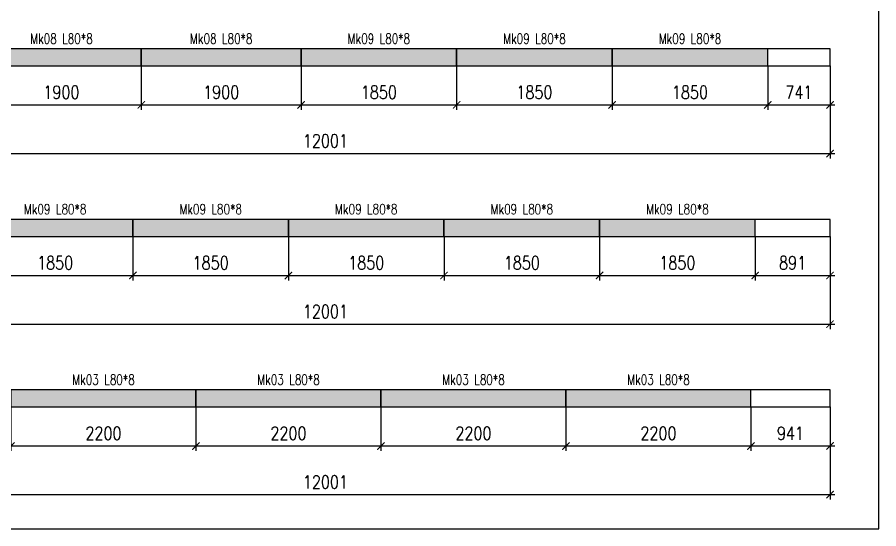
# Model space of a CAD drawing. Header units: millimetres. Extents: x -56 to 421004, y -1 to 91234.
# Drawn here: x 208322 to 218567, y 53481 to 59568 of the extents above; entities that cross this region are included whole.
import ezdxf
from ezdxf.enums import TextEntityAlignment as Align

# ---------------------------------------------------------------- set-up
doc = ezdxf.new("R2010")
doc.units = ezdxf.units.MM
doc.styles.add('EasyCutStyle', font='romans.shx', dxfattribs={"width": 0.8})
doc.styles.add('EasyCutStyleOptimezeBars', font='Romans.shx', dxfattribs={"width": 0.8})
doc.dimstyles.new('EasyCutDimOptimezeBars', dxfattribs={"dimscale": 57.971, "dimtxt": 2.7, "dimasz": 1.5, "dimexe": 1, "dimexo": 0, "dimgap": 1.25, "dimtad": 1, "dimdec": 1, "dimrnd": 0.5, "dimzin": 12, "dimdsep": 46, "dimtxsty": 'EasyCutStyleOptimezeBars', "dimblk": 'ARCHTICK', "dimblk1": 'ARCHTICK', "dimblk2": 'ARCHTICK', "dimcen": 1, "dimdle": 1, "dimclrd": 1, "dimclre": 1, "dimclrt": 3, "dimadec": 3, "dimazin": 0, "dimtfac": 1, "dimtdec": 1, "dimtix": 1, "dimtmove": 0, "dimatfit": 3, "dimfxl": 1, "dimtfill": 1, "dimtolj": 1, "dimtzin": 0, "dimarcsym": 0})

# ---------------------------------------------------------------- blocks, each defined once
blk = doc.blocks.new('_ArchTick')
at = {"color": 0, "linetype": 'ByBlock', "const_width": 0.15}
blk.add_lwpolyline([(-0.5, -0.5), (0.5, 0.5)], dxfattribs=at)
blk = doc.blocks.new('*D1332')
at = {"color": 1, "lineweight": -2}
for p, q in [((207897, 58988), (207897, 58467)), ((209797, 58988), (209797, 58467)), ((207839, 58525), (209855, 58525))]:
    blk.add_line(p, q, dxfattribs=at)
at = {"layer": 'Defpoints', "color": 0}
for p in [(207897, 58988), (209797, 58988), (209797, 58525)]:
    blk.add_point(p, dxfattribs=at)
at = {"color": 1, "lineweight": -2, "xscale": 86.9637, "yscale": 86.9637, "zscale": 86.9637, "rotation": 180}
blk.add_blockref('_ArchTick', (207897, 58525), dxfattribs=at)
at = {"color": 1, "lineweight": -2, "xscale": 86.9637, "yscale": 86.9637, "zscale": 86.9637}
blk.add_blockref('_ArchTick', (209797, 58525), dxfattribs=at)
at = {"color": 3, "insert": (208847, 58675), "char_height": 156.5, "attachment_point": 5, "style": 'EasyCutStyleOptimezeBars', "bg_fill": 3, "box_fill_scale": 1.1, "bg_fill_color": 256, "bg_fill_true_color": 13158600, "bg_fill_transparency": 9155692}
blk.add_mtext('\\A1;1900', dxfattribs=at)
blk = doc.blocks.new('*D1333')
at = {"color": 1, "lineweight": -2}
for p, q in [((209797, 58988), (209797, 58467)), ((211697, 58988), (211697, 58467)), ((209739, 58525), (211755, 58525))]:
    blk.add_line(p, q, dxfattribs=at)
at = {"layer": 'Defpoints', "color": 0}
for p in [(209797, 58988), (211697, 58988), (211697, 58525)]:
    blk.add_point(p, dxfattribs=at)
at = {"color": 1, "lineweight": -2, "xscale": 86.9637, "yscale": 86.9637, "zscale": 86.9637, "rotation": 180}
blk.add_blockref('_ArchTick', (209797, 58525), dxfattribs=at)
at = {"color": 1, "lineweight": -2, "xscale": 86.9637, "yscale": 86.9637, "zscale": 86.9637}
blk.add_blockref('_ArchTick', (211697, 58525), dxfattribs=at)
at = {"color": 3, "insert": (210747, 58675), "char_height": 156.5, "attachment_point": 5, "style": 'EasyCutStyleOptimezeBars', "bg_fill": 3, "box_fill_scale": 1.1, "bg_fill_color": 256, "bg_fill_true_color": 13158600, "bg_fill_transparency": 9164640}
blk.add_mtext('\\A1;1900', dxfattribs=at)
blk = doc.blocks.new('*D1334')
at = {"color": 1, "lineweight": -2}
for p, q in [((211697, 58988), (211697, 58467)), ((213547, 58988), (213547, 58467)), ((211639, 58525), (213605, 58525))]:
    blk.add_line(p, q, dxfattribs=at)
at = {"layer": 'Defpoints', "color": 0}
for p in [(211697, 58988), (213547, 58988), (213547, 58525)]:
    blk.add_point(p, dxfattribs=at)
at = {"color": 1, "lineweight": -2, "xscale": 86.9637, "yscale": 86.9637, "zscale": 86.9637, "rotation": 180}
blk.add_blockref('_ArchTick', (211697, 58525), dxfattribs=at)
at = {"color": 1, "lineweight": -2, "xscale": 86.9637, "yscale": 86.9637, "zscale": 86.9637}
blk.add_blockref('_ArchTick', (213547, 58525), dxfattribs=at)
at = {"color": 3, "insert": (212622, 58675), "char_height": 156.5, "attachment_point": 5, "style": 'EasyCutStyleOptimezeBars', "bg_fill": 3, "box_fill_scale": 1.1, "bg_fill_color": 256, "bg_fill_true_color": 13158600, "bg_fill_transparency": 5186932}
blk.add_mtext('\\A1;1850', dxfattribs=at)
blk = doc.blocks.new('*D1335')
at = {"color": 1, "lineweight": -2}
for p, q in [((213547, 58988), (213547, 58467)), ((215397, 58988), (215397, 58467)), ((213489, 58525), (215455, 58525))]:
    blk.add_line(p, q, dxfattribs=at)
at = {"layer": 'Defpoints', "color": 0}
for p in [(213547, 58988), (215397, 58988), (215397, 58525)]:
    blk.add_point(p, dxfattribs=at)
at = {"color": 1, "lineweight": -2, "xscale": 86.9637, "yscale": 86.9637, "zscale": 86.9637, "rotation": 180}
blk.add_blockref('_ArchTick', (213547, 58525), dxfattribs=at)
at = {"color": 1, "lineweight": -2, "xscale": 86.9637, "yscale": 86.9637, "zscale": 86.9637}
blk.add_blockref('_ArchTick', (215397, 58525), dxfattribs=at)
at = {"color": 3, "insert": (214472, 58675), "char_height": 156.5, "attachment_point": 5, "style": 'EasyCutStyleOptimezeBars', "bg_fill": 3, "box_fill_scale": 1.1, "bg_fill_color": 256, "bg_fill_true_color": 13158600, "bg_fill_transparency": 3832056}
blk.add_mtext('\\A1;1850', dxfattribs=at)
blk = doc.blocks.new('*D1336')
at = {"color": 1, "lineweight": -2}
for p, q in [((215397, 58988), (215397, 58467)), ((217247, 58988), (217247, 58467)), ((215339, 58525), (217305, 58525))]:
    blk.add_line(p, q, dxfattribs=at)
at = {"layer": 'Defpoints', "color": 0}
for p in [(215397, 58988), (217247, 58988), (217247, 58525)]:
    blk.add_point(p, dxfattribs=at)
at = {"color": 1, "lineweight": -2, "xscale": 86.9637, "yscale": 86.9637, "zscale": 86.9637, "rotation": 180}
blk.add_blockref('_ArchTick', (215397, 58525), dxfattribs=at)
at = {"color": 1, "lineweight": -2, "xscale": 86.9637, "yscale": 86.9637, "zscale": 86.9637}
blk.add_blockref('_ArchTick', (217247, 58525), dxfattribs=at)
at = {"color": 3, "insert": (216322, 58675), "char_height": 156.5, "attachment_point": 5, "style": 'EasyCutStyleOptimezeBars', "bg_fill": 3, "box_fill_scale": 1.1, "bg_fill_color": 256, "bg_fill_true_color": 13158600, "bg_fill_transparency": 9180672}
blk.add_mtext('\\A1;1850', dxfattribs=at)
blk = doc.blocks.new('*D1337')
at = {"color": 1, "lineweight": -2}
for p, q in [((217247, 58988), (217247, 58467)), ((217988, 58988), (217988, 58467)), ((217189, 58525), (218046, 58525))]:
    blk.add_line(p, q, dxfattribs=at)
at = {"layer": 'Defpoints', "color": 0}
for p in [(217247, 58988), (217988, 58988), (217988, 58525)]:
    blk.add_point(p, dxfattribs=at)
at = {"color": 1, "lineweight": -2, "xscale": 86.9637, "yscale": 86.9637, "zscale": 86.9637, "rotation": 180}
blk.add_blockref('_ArchTick', (217247, 58525), dxfattribs=at)
at = {"color": 1, "lineweight": -2, "xscale": 86.9637, "yscale": 86.9637, "zscale": 86.9637}
blk.add_blockref('_ArchTick', (217988, 58525), dxfattribs=at)
at = {"color": 3, "insert": (217617, 58675), "char_height": 156.5, "attachment_point": 5, "style": 'EasyCutStyleOptimezeBars', "bg_fill": 3, "box_fill_scale": 1.1, "bg_fill_color": 256, "bg_fill_true_color": 13158600, "bg_fill_transparency": 5188996}
blk.add_mtext('\\A1;741', dxfattribs=at)
blk = doc.blocks.new('*D1338')
at = {"color": 1, "lineweight": -2}
for p, q in [((205987, 58988), (205987, 57887)), ((217988, 58988), (217988, 57887)), ((205929, 57945), (218046, 57945))]:
    blk.add_line(p, q, dxfattribs=at)
at = {"layer": 'Defpoints', "color": 0}
for p in [(205987, 58988), (217988, 58988), (217988, 57945)]:
    blk.add_point(p, dxfattribs=at)
at = {"color": 1, "lineweight": -2, "xscale": 86.9637, "yscale": 86.9637, "zscale": 86.9637, "rotation": 180}
blk.add_blockref('_ArchTick', (205987, 57945), dxfattribs=at)
at = {"color": 1, "lineweight": -2, "xscale": 86.9637, "yscale": 86.9637, "zscale": 86.9637}
blk.add_blockref('_ArchTick', (217988, 57945), dxfattribs=at)
at = {"color": 3, "insert": (211987, 58096), "char_height": 156.5, "attachment_point": 5, "style": 'EasyCutStyleOptimezeBars', "bg_fill": 3, "box_fill_scale": 1.1, "bg_fill_color": 256, "bg_fill_true_color": 13158600, "bg_fill_transparency": 9229120}
blk.add_mtext('\\A1;12001', dxfattribs=at)
blk = doc.blocks.new('*D1341')
at = {"color": 1, "lineweight": -2}
for p, q in [((207847, 56959), (207847, 56437)), ((209697, 56959), (209697, 56437)), ((207789, 56495), (209755, 56495))]:
    blk.add_line(p, q, dxfattribs=at)
at = {"layer": 'Defpoints', "color": 0}
for p in [(207847, 56959), (209697, 56959), (209697, 56495)]:
    blk.add_point(p, dxfattribs=at)
at = {"color": 1, "lineweight": -2, "xscale": 86.9637, "yscale": 86.9637, "zscale": 86.9637, "rotation": 180}
blk.add_blockref('_ArchTick', (207847, 56495), dxfattribs=at)
at = {"color": 1, "lineweight": -2, "xscale": 86.9637, "yscale": 86.9637, "zscale": 86.9637}
blk.add_blockref('_ArchTick', (209697, 56495), dxfattribs=at)
at = {"color": 3, "insert": (208772, 56646), "char_height": 156.5, "attachment_point": 5, "style": 'EasyCutStyleOptimezeBars', "bg_fill": 3, "box_fill_scale": 1.1, "bg_fill_color": 256, "bg_fill_true_color": 13158600, "bg_fill_transparency": 4003712}
blk.add_mtext('\\A1;1850', dxfattribs=at)
blk = doc.blocks.new('*D1342')
at = {"color": 1, "lineweight": -2}
for p, q in [((209697, 56959), (209697, 56437)), ((211547, 56959), (211547, 56437)), ((209639, 56495), (211605, 56495))]:
    blk.add_line(p, q, dxfattribs=at)
at = {"layer": 'Defpoints', "color": 0}
for p in [(209697, 56959), (211547, 56959), (211547, 56495)]:
    blk.add_point(p, dxfattribs=at)
at = {"color": 1, "lineweight": -2, "xscale": 86.9637, "yscale": 86.9637, "zscale": 86.9637, "rotation": 180}
blk.add_blockref('_ArchTick', (209697, 56495), dxfattribs=at)
at = {"color": 1, "lineweight": -2, "xscale": 86.9637, "yscale": 86.9637, "zscale": 86.9637}
blk.add_blockref('_ArchTick', (211547, 56495), dxfattribs=at)
at = {"color": 3, "insert": (210622, 56646), "char_height": 156.5, "attachment_point": 5, "style": 'EasyCutStyleOptimezeBars', "bg_fill": 3, "box_fill_scale": 1.1, "bg_fill_color": 256, "bg_fill_true_color": 13158600, "bg_fill_transparency": 9442816}
blk.add_mtext('\\A1;1850', dxfattribs=at)
blk = doc.blocks.new('*D1343')
at = {"color": 1, "lineweight": -2}
for p, q in [((211547, 56959), (211547, 56437)), ((213397, 56959), (213397, 56437)), ((211489, 56495), (213455, 56495))]:
    blk.add_line(p, q, dxfattribs=at)
at = {"layer": 'Defpoints', "color": 0}
for p in [(211547, 56959), (213397, 56959), (213397, 56495)]:
    blk.add_point(p, dxfattribs=at)
at = {"color": 1, "lineweight": -2, "xscale": 86.9637, "yscale": 86.9637, "zscale": 86.9637, "rotation": 180}
blk.add_blockref('_ArchTick', (211547, 56495), dxfattribs=at)
at = {"color": 1, "lineweight": -2, "xscale": 86.9637, "yscale": 86.9637, "zscale": 86.9637}
blk.add_blockref('_ArchTick', (213397, 56495), dxfattribs=at)
at = {"color": 3, "insert": (212472, 56646), "char_height": 156.5, "attachment_point": 5, "style": 'EasyCutStyleOptimezeBars', "bg_fill": 3, "box_fill_scale": 1.1, "bg_fill_color": 256, "bg_fill_true_color": 13158600, "bg_fill_transparency": 4837207}
blk.add_mtext('\\A1;1850', dxfattribs=at)
blk = doc.blocks.new('*D1344')
at = {"color": 1, "lineweight": -2}
for p, q in [((213397, 56959), (213397, 56437)), ((215247, 56959), (215247, 56437)), ((213339, 56495), (215305, 56495))]:
    blk.add_line(p, q, dxfattribs=at)
at = {"layer": 'Defpoints', "color": 0}
for p in [(213397, 56959), (215247, 56959), (215247, 56495)]:
    blk.add_point(p, dxfattribs=at)
at = {"color": 1, "lineweight": -2, "xscale": 86.9637, "yscale": 86.9637, "zscale": 86.9637, "rotation": 180}
blk.add_blockref('_ArchTick', (213397, 56495), dxfattribs=at)
at = {"color": 1, "lineweight": -2, "xscale": 86.9637, "yscale": 86.9637, "zscale": 86.9637}
blk.add_blockref('_ArchTick', (215247, 56495), dxfattribs=at)
at = {"color": 3, "insert": (214322, 56646), "char_height": 156.5, "attachment_point": 5, "style": 'EasyCutStyleOptimezeBars', "bg_fill": 3, "box_fill_scale": 1.1, "bg_fill_color": 256, "bg_fill_true_color": 13158600, "bg_fill_transparency": 4004760}
blk.add_mtext('\\A1;1850', dxfattribs=at)
blk = doc.blocks.new('*D1345')
at = {"color": 1, "lineweight": -2}
for p, q in [((215247, 56959), (215247, 56437)), ((217097, 56959), (217097, 56437)), ((215189, 56495), (217155, 56495))]:
    blk.add_line(p, q, dxfattribs=at)
at = {"layer": 'Defpoints', "color": 0}
for p in [(215247, 56959), (217097, 56959), (217097, 56495)]:
    blk.add_point(p, dxfattribs=at)
at = {"color": 1, "lineweight": -2, "xscale": 86.9637, "yscale": 86.9637, "zscale": 86.9637, "rotation": 180}
blk.add_blockref('_ArchTick', (215247, 56495), dxfattribs=at)
at = {"color": 1, "lineweight": -2, "xscale": 86.9637, "yscale": 86.9637, "zscale": 86.9637}
blk.add_blockref('_ArchTick', (217097, 56495), dxfattribs=at)
at = {"color": 3, "insert": (216172, 56646), "char_height": 156.5, "attachment_point": 5, "style": 'EasyCutStyleOptimezeBars', "bg_fill": 3, "box_fill_scale": 1.1, "bg_fill_color": 256, "bg_fill_true_color": 13158600, "bg_fill_transparency": 5192608}
blk.add_mtext('\\A1;1850', dxfattribs=at)
blk = doc.blocks.new('*D1346')
at = {"color": 1, "lineweight": -2}
for p, q in [((217097, 56959), (217097, 56437)), ((217988, 56959), (217988, 56437)), ((217039, 56495), (218046, 56495))]:
    blk.add_line(p, q, dxfattribs=at)
at = {"layer": 'Defpoints', "color": 0}
for p in [(217097, 56959), (217988, 56959), (217988, 56495)]:
    blk.add_point(p, dxfattribs=at)
at = {"color": 1, "lineweight": -2, "xscale": 86.9637, "yscale": 86.9637, "zscale": 86.9637, "rotation": 180}
blk.add_blockref('_ArchTick', (217097, 56495), dxfattribs=at)
at = {"color": 1, "lineweight": -2, "xscale": 86.9637, "yscale": 86.9637, "zscale": 86.9637}
blk.add_blockref('_ArchTick', (217988, 56495), dxfattribs=at)
at = {"color": 3, "insert": (217542, 56646), "char_height": 156.5, "attachment_point": 5, "style": 'EasyCutStyleOptimezeBars', "bg_fill": 3, "box_fill_scale": 1.1, "bg_fill_color": 256, "bg_fill_true_color": 13158600, "bg_fill_transparency": 5193640}
blk.add_mtext('\\A1;891', dxfattribs=at)
blk = doc.blocks.new('*D1347')
at = {"color": 1, "lineweight": -2}
for p, q in [((205987, 56959), (205987, 55858)), ((217988, 56959), (217988, 55858)), ((205929, 55916), (218046, 55916))]:
    blk.add_line(p, q, dxfattribs=at)
at = {"layer": 'Defpoints', "color": 0}
for p in [(205987, 56959), (217988, 56959), (217988, 55916)]:
    blk.add_point(p, dxfattribs=at)
at = {"color": 1, "lineweight": -2, "xscale": 86.9637, "yscale": 86.9637, "zscale": 86.9637, "rotation": 180}
blk.add_blockref('_ArchTick', (205987, 55916), dxfattribs=at)
at = {"color": 1, "lineweight": -2, "xscale": 86.9637, "yscale": 86.9637, "zscale": 86.9637}
blk.add_blockref('_ArchTick', (217988, 55916), dxfattribs=at)
at = {"color": 3, "insert": (211987, 56066), "char_height": 156.5, "attachment_point": 5, "style": 'EasyCutStyleOptimezeBars', "bg_fill": 3, "box_fill_scale": 1.1, "bg_fill_color": 256, "bg_fill_true_color": 13158600, "bg_fill_transparency": 0}
blk.add_mtext('\\A1;12001', dxfattribs=at)
blk = doc.blocks.new('*D1350')
at = {"color": 1, "lineweight": -2}
for p, q in [((208247, 54930), (208247, 54408)), ((210447, 54930), (210447, 54408)), ((208189, 54466), (210505, 54466))]:
    blk.add_line(p, q, dxfattribs=at)
at = {"layer": 'Defpoints', "color": 0}
for p in [(208247, 54930), (210447, 54930), (210447, 54466)]:
    blk.add_point(p, dxfattribs=at)
at = {"color": 1, "lineweight": -2, "xscale": 86.9637, "yscale": 86.9637, "zscale": 86.9637, "rotation": 180}
blk.add_blockref('_ArchTick', (208247, 54466), dxfattribs=at)
at = {"color": 1, "lineweight": -2, "xscale": 86.9637, "yscale": 86.9637, "zscale": 86.9637}
blk.add_blockref('_ArchTick', (210447, 54466), dxfattribs=at)
at = {"color": 3, "insert": (209347, 54617), "char_height": 156.5, "attachment_point": 5, "style": 'EasyCutStyleOptimezeBars', "bg_fill": 3, "box_fill_scale": 1.1, "bg_fill_color": 256, "bg_fill_true_color": 13158600, "bg_fill_transparency": 5198284}
blk.add_mtext('\\A1;2200', dxfattribs=at)
blk = doc.blocks.new('*D1351')
at = {"color": 1, "lineweight": -2}
for p, q in [((210447, 54930), (210447, 54408)), ((212647, 54930), (212647, 54408)), ((210389, 54466), (212705, 54466))]:
    blk.add_line(p, q, dxfattribs=at)
at = {"layer": 'Defpoints', "color": 0}
for p in [(210447, 54930), (212647, 54930), (212647, 54466)]:
    blk.add_point(p, dxfattribs=at)
at = {"color": 1, "lineweight": -2, "xscale": 86.9637, "yscale": 86.9637, "zscale": 86.9637, "rotation": 180}
blk.add_blockref('_ArchTick', (210447, 54466), dxfattribs=at)
at = {"color": 1, "lineweight": -2, "xscale": 86.9637, "yscale": 86.9637, "zscale": 86.9637}
blk.add_blockref('_ArchTick', (212647, 54466), dxfattribs=at)
at = {"color": 3, "insert": (211547, 54617), "char_height": 156.5, "attachment_point": 5, "style": 'EasyCutStyleOptimezeBars', "bg_fill": 3, "box_fill_scale": 1.1, "bg_fill_color": 256, "bg_fill_true_color": 13158600, "bg_fill_transparency": 9785532}
blk.add_mtext('\\A1;2200', dxfattribs=at)
blk = doc.blocks.new('*D1352')
at = {"color": 1, "lineweight": -2}
for p, q in [((212647, 54930), (212647, 54408)), ((214847, 54930), (214847, 54408)), ((212589, 54466), (214905, 54466))]:
    blk.add_line(p, q, dxfattribs=at)
at = {"layer": 'Defpoints', "color": 0}
for p in [(212647, 54930), (214847, 54930), (214847, 54466)]:
    blk.add_point(p, dxfattribs=at)
at = {"color": 1, "lineweight": -2, "xscale": 86.9637, "yscale": 86.9637, "zscale": 86.9637, "rotation": 180}
blk.add_blockref('_ArchTick', (212647, 54466), dxfattribs=at)
at = {"color": 1, "lineweight": -2, "xscale": 86.9637, "yscale": 86.9637, "zscale": 86.9637}
blk.add_blockref('_ArchTick', (214847, 54466), dxfattribs=at)
at = {"color": 3, "insert": (213747, 54617), "char_height": 156.5, "attachment_point": 5, "style": 'EasyCutStyleOptimezeBars', "bg_fill": 3, "box_fill_scale": 1.1, "bg_fill_color": 256, "bg_fill_true_color": 13158600, "bg_fill_transparency": 9730732}
blk.add_mtext('\\A1;2200', dxfattribs=at)
blk = doc.blocks.new('*D1353')
at = {"color": 1, "lineweight": -2}
for p, q in [((214847, 54930), (214847, 54408)), ((217047, 54930), (217047, 54408)), ((214789, 54466), (217105, 54466))]:
    blk.add_line(p, q, dxfattribs=at)
at = {"layer": 'Defpoints', "color": 0}
for p in [(214847, 54930), (217047, 54930), (217047, 54466)]:
    blk.add_point(p, dxfattribs=at)
at = {"color": 1, "lineweight": -2, "xscale": 86.9637, "yscale": 86.9637, "zscale": 86.9637, "rotation": 180}
blk.add_blockref('_ArchTick', (214847, 54466), dxfattribs=at)
at = {"color": 1, "lineweight": -2, "xscale": 86.9637, "yscale": 86.9637, "zscale": 86.9637}
blk.add_blockref('_ArchTick', (217047, 54466), dxfattribs=at)
at = {"color": 3, "insert": (215947, 54617), "char_height": 156.5, "attachment_point": 5, "style": 'EasyCutStyleOptimezeBars', "bg_fill": 3, "box_fill_scale": 1.1, "bg_fill_color": 256, "bg_fill_true_color": 13158600, "bg_fill_transparency": 0}
blk.add_mtext('\\A1;2200', dxfattribs=at)
blk = doc.blocks.new('*D1354')
at = {"color": 1, "lineweight": -2}
for p, q in [((217047, 54930), (217047, 54408)), ((217988, 54930), (217988, 54408)), ((216989, 54466), (218046, 54466))]:
    blk.add_line(p, q, dxfattribs=at)
at = {"layer": 'Defpoints', "color": 0}
for p in [(217047, 54930), (217988, 54930), (217988, 54466)]:
    blk.add_point(p, dxfattribs=at)
at = {"color": 1, "lineweight": -2, "xscale": 86.9637, "yscale": 86.9637, "zscale": 86.9637, "rotation": 180}
blk.add_blockref('_ArchTick', (217047, 54466), dxfattribs=at)
at = {"color": 1, "lineweight": -2, "xscale": 86.9637, "yscale": 86.9637, "zscale": 86.9637}
blk.add_blockref('_ArchTick', (217988, 54466), dxfattribs=at)
at = {"color": 3, "insert": (217517, 54617), "char_height": 156.5, "attachment_point": 5, "style": 'EasyCutStyleOptimezeBars', "bg_fill": 3, "box_fill_scale": 1.1, "bg_fill_color": 256, "bg_fill_true_color": 13158600, "bg_fill_transparency": 5198800}
blk.add_mtext('\\A1;941', dxfattribs=at)
blk = doc.blocks.new('*D1355')
at = {"color": 1, "lineweight": -2}
for p, q in [((205987, 54930), (205987, 53829)), ((217988, 54930), (217988, 53829)), ((205929, 53887), (218046, 53887))]:
    blk.add_line(p, q, dxfattribs=at)
at = {"layer": 'Defpoints', "color": 0}
for p in [(205987, 54930), (217988, 54930), (217988, 53887)]:
    blk.add_point(p, dxfattribs=at)
at = {"color": 1, "lineweight": -2, "xscale": 86.9637, "yscale": 86.9637, "zscale": 86.9637, "rotation": 180}
blk.add_blockref('_ArchTick', (205987, 53887), dxfattribs=at)
at = {"color": 1, "lineweight": -2, "xscale": 86.9637, "yscale": 86.9637, "zscale": 86.9637}
blk.add_blockref('_ArchTick', (217988, 53887), dxfattribs=at)
at = {"color": 3, "insert": (211987, 54037), "char_height": 156.5, "attachment_point": 5, "style": 'EasyCutStyleOptimezeBars', "bg_fill": 3, "box_fill_scale": 1.1, "bg_fill_color": 256, "bg_fill_true_color": 13158600, "bg_fill_transparency": 4837208}
blk.add_mtext('\\A1;12001', dxfattribs=at)

msp = doc.modelspace()

# ---------------------------------------------------------------- linework, layer by layer
at = {"color": 5}
msp.add_lwpolyline([(201348.56, 53480.7), (218567.37, 53480.7), (218567.37, 65655.62), (201348.56, 65655.62)], close=True, dxfattribs=at)
at = {"color": 231, "true_color": 0xfd58be}
for points in [[(205986.62, 58988.4), (217987.62, 58988.4), (217987.62, 59191.31), (205986.62, 59191.31)], [(205986.62, 56959.25), (217987.62, 56959.25), (217987.62, 57162.16), (205986.62, 57162.16)], [(205986.62, 54930.09), (217987.62, 54930.09), (217987.62, 55133.01), (205986.62, 55133.01)]]:
    msp.add_lwpolyline(points, close=True, dxfattribs=at)
at = {"color": 7}
for points in [[(207896.62, 58988.4), (209796.62, 58988.4), (209796.62, 59191.31), (207896.62, 59191.31)], [(209796.62, 58988.4), (211696.62, 58988.4), (211696.62, 59191.31), (209796.62, 59191.31)], [(211696.62, 58988.4), (213546.62, 58988.4), (213546.62, 59191.31), (211696.62, 59191.31)], [(213546.62, 58988.4), (215396.62, 58988.4), (215396.62, 59191.31), (213546.62, 59191.31)], [(215396.62, 58988.4), (217246.62, 58988.4), (217246.62, 59191.31), (215396.62, 59191.31)], [(207846.62, 56959.25), (209696.62, 56959.25), (209696.62, 57162.16), (207846.62, 57162.16)], [(209696.62, 56959.25), (211546.62, 56959.25), (211546.62, 57162.16), (209696.62, 57162.16)], [(211546.62, 56959.25), (213396.62, 56959.25), (213396.62, 57162.16), (211546.62, 57162.16)], [(213396.62, 56959.25), (215246.62, 56959.25), (215246.62, 57162.16), (213396.62, 57162.16)], [(215246.62, 56959.25), (217096.62, 56959.25), (217096.62, 57162.16), (215246.62, 57162.16)], [(208246.62, 54930.09), (210446.62, 54930.09), (210446.62, 55133.01), (208246.62, 55133.01)], [(210446.62, 54930.09), (212646.62, 54930.09), (212646.62, 55133.01), (210446.62, 55133.01)], [(212646.62, 54930.09), (214846.62, 54930.09), (214846.62, 55133.01), (212646.62, 55133.01)], [(214846.62, 54930.09), (217046.62, 54930.09), (217046.62, 55133.01), (214846.62, 55133.01)]]:
    msp.add_lwpolyline(points, close=True, dxfattribs=at)
at = {"color": 54, "true_color": 0x9f8b17}
for points in [[(207896.62, 58988.4), (209796.62, 58988.4), (207896.62, 59191.31), (209796.62, 59191.31)], [(209796.62, 58988.4), (211696.62, 58988.4), (209796.62, 59191.31), (211696.62, 59191.31)]]:
    msp.add_solid(points, dxfattribs=at)
at = {"color": 54, "true_color": 0x9f8817}
for points in [[(211696.62, 58988.4), (213546.62, 58988.4), (211696.62, 59191.31), (213546.62, 59191.31)], [(213546.62, 58988.4), (215396.62, 58988.4), (213546.62, 59191.31), (215396.62, 59191.31)], [(215396.62, 58988.4), (217246.62, 58988.4), (215396.62, 59191.31), (217246.62, 59191.31)], [(207846.62, 56959.25), (209696.62, 56959.25), (207846.62, 57162.16), (209696.62, 57162.16)], [(209696.62, 56959.25), (211546.62, 56959.25), (209696.62, 57162.16), (211546.62, 57162.16)], [(211546.62, 56959.25), (213396.62, 56959.25), (211546.62, 57162.16), (213396.62, 57162.16)], [(213396.62, 56959.25), (215246.62, 56959.25), (213396.62, 57162.16), (215246.62, 57162.16)], [(215246.62, 56959.25), (217096.62, 56959.25), (215246.62, 57162.16), (217096.62, 57162.16)]]:
    msp.add_solid(points, dxfattribs=at)
at = {"color": 54, "true_color": 0xa4a217}
for points in [[(208246.62, 54930.09), (210446.62, 54930.09), (208246.62, 55133.01), (210446.62, 55133.01)], [(210446.62, 54930.09), (212646.62, 54930.09), (210446.62, 55133.01), (212646.62, 55133.01)], [(212646.62, 54930.09), (214846.62, 54930.09), (212646.62, 55133.01), (214846.62, 55133.01)], [(214846.62, 54930.09), (217046.62, 54930.09), (214846.62, 55133.01), (217046.62, 55133.01)]]:
    msp.add_solid(points, dxfattribs=at)

# ---------------------------------------------------------------- texts
at = {"style": 'EasyCutStyle', "width": 0.75}
for s, p in [('Mk08 L80*8', (208847.62, 59252.19)), ('Mk08 L80*8', (210747.62, 59252.19)), ('Mk09 L80*8', (212622.62, 59252.19)), ('Mk09 L80*8', (214472.62, 59252.19)), ('Mk09 L80*8', (216322.62, 59252.19)), ('Mk09 L80*8', (208772.62, 57223.04)), ('Mk09 L80*8', (210622.62, 57223.04)), ('Mk09 L80*8', (212472.62, 57223.04)), ('Mk09 L80*8', (214322.62, 57223.04)), ('Mk09 L80*8', (216172.62, 57223.04)), ('Mk03 L80*8', (209347.62, 55193.88)), ('Mk03 L80*8', (211547.62, 55193.88)), ('Mk03 L80*8', (213747.62, 55193.88)), ('Mk03 L80*8', (215947.62, 55193.88))]:
    msp.add_text(s, height=121.749, dxfattribs=at).set_placement(p, align=Align.CENTER)

# ---------------------------------------------------------------- next in the draw order: dimensions: what is measured, and where the dimension line sits
for base, p1, p2, picture, middle in [((209796.62, 58524.59), (207896.62, 58988.4), (209796.62, 58988.4), '*D1332', (208846.62, 58675.33)), ((209696.62, 56495.44), (207846.62, 56959.25), (209696.62, 56959.25), '*D1341', (208771.62, 56646.18)), ((210446.62, 54466.29), (208246.62, 54930.09), (210446.62, 54930.09), '*D1350', (209346.62, 54617.02))]:
    dim = msp.add_linear_dim(base=base, p1=p1, p2=p2, dimstyle='EasyCutDimOptimezeBars', override={"dimscale": 57.9758, "dimtad": 1})
    dim.commit()
    dim.dimension.update_dxf_attribs({"geometry": picture, "text_midpoint": middle})

# ---------------------------------------------------------------- next in the draw order: dimensions: what is measured, and where the dimension line sits
for base, p1, p2, picture, middle in [((211696.62, 58524.59), (209796.62, 58988.4), (211696.62, 58988.4), '*D1333', (210746.62, 58675.33)), ((211546.62, 56495.44), (209696.62, 56959.25), (211546.62, 56959.25), '*D1342', (210621.62, 56646.18)), ((212646.62, 54466.29), (210446.62, 54930.09), (212646.62, 54930.09), '*D1351', (211546.62, 54617.02))]:
    dim = msp.add_linear_dim(base=base, p1=p1, p2=p2, dimstyle='EasyCutDimOptimezeBars', override={"dimscale": 57.9758, "dimtad": 1})
    dim.commit()
    dim.dimension.update_dxf_attribs({"geometry": picture, "text_midpoint": middle})

# ---------------------------------------------------------------- next in the draw order: dimensions: what is measured, and where the dimension line sits
for base, p1, p2, picture, middle in [((213546.62, 58524.59), (211696.62, 58988.4), (213546.62, 58988.4), '*D1334', (212621.62, 58675.33)), ((213396.62, 56495.44), (211546.62, 56959.25), (213396.62, 56959.25), '*D1343', (212471.62, 56646.18)), ((214846.62, 54466.29), (212646.62, 54930.09), (214846.62, 54930.09), '*D1352', (213746.62, 54617.02))]:
    dim = msp.add_linear_dim(base=base, p1=p1, p2=p2, dimstyle='EasyCutDimOptimezeBars', override={"dimscale": 57.9758, "dimtad": 1})
    dim.commit()
    dim.dimension.update_dxf_attribs({"geometry": picture, "text_midpoint": middle})

# ---------------------------------------------------------------- next in the draw order: dimensions: what is measured, and where the dimension line sits
for base, p1, p2, picture, middle in [((215396.62, 58524.59), (213546.62, 58988.4), (215396.62, 58988.4), '*D1335', (214471.62, 58675.33)), ((215246.62, 56495.44), (213396.62, 56959.25), (215246.62, 56959.25), '*D1344', (214321.62, 56646.18)), ((217046.62, 54466.29), (214846.62, 54930.09), (217046.62, 54930.09), '*D1353', (215946.62, 54617.02))]:
    dim = msp.add_linear_dim(base=base, p1=p1, p2=p2, dimstyle='EasyCutDimOptimezeBars', override={"dimscale": 57.9758, "dimtad": 1})
    dim.commit()
    dim.dimension.update_dxf_attribs({"geometry": picture, "text_midpoint": middle})

# ---------------------------------------------------------------- next in the draw order: dimensions: what is measured, and where the dimension line sits
for base, p1, p2, picture, middle in [((217246.62, 58524.59), (215396.62, 58988.4), (217246.62, 58988.4), '*D1336', (216321.62, 58675.33)), ((217096.62, 56495.44), (215246.62, 56959.25), (217096.62, 56959.25), '*D1345', (216171.62, 56646.18)), ((217987.62, 54466.29), (217046.62, 54930.09), (217987.62, 54930.09), '*D1354', (217517.12, 54617.02))]:
    dim = msp.add_linear_dim(base=base, p1=p1, p2=p2, dimstyle='EasyCutDimOptimezeBars', override={"dimscale": 57.9758, "dimtad": 1})
    dim.commit()
    dim.dimension.update_dxf_attribs({"geometry": picture, "text_midpoint": middle})

# ---------------------------------------------------------------- next in the draw order: dimensions: what is measured, and where the dimension line sits
for base, p1, p2, picture, middle in [((217987.62, 58524.59), (217246.62, 58988.4), (217987.62, 58988.4), '*D1337', (217617.12, 58675.33)), ((217987.62, 56495.44), (217096.62, 56959.25), (217987.62, 56959.25), '*D1346', (217542.12, 56646.18)), ((217987.62, 53886.53), (205986.62, 54930.09), (217987.62, 54930.09), '*D1355', (211987.12, 54037.27))]:
    dim = msp.add_linear_dim(base=base, p1=p1, p2=p2, dimstyle='EasyCutDimOptimezeBars', override={"dimscale": 57.9758, "dimtad": 1})
    dim.commit()
    dim.dimension.update_dxf_attribs({"geometry": picture, "text_midpoint": middle})

# ---------------------------------------------------------------- next in the draw order: dimensions: what is measured, and where the dimension line sits
for base, p1, p2, picture, middle in [((217987.62, 57944.83), (205986.62, 58988.4), (217987.62, 58988.4), '*D1338', (211987.12, 58095.57)), ((217987.62, 55915.68), (205986.62, 56959.25), (217987.62, 56959.25), '*D1347', (211987.12, 56066.42))]:
    dim = msp.add_linear_dim(base=base, p1=p1, p2=p2, dimstyle='EasyCutDimOptimezeBars', override={"dimscale": 57.9758, "dimtad": 1})
    dim.commit()
    dim.dimension.update_dxf_attribs({"geometry": picture, "text_midpoint": middle})

doc.saveas('drawing.dxf')
